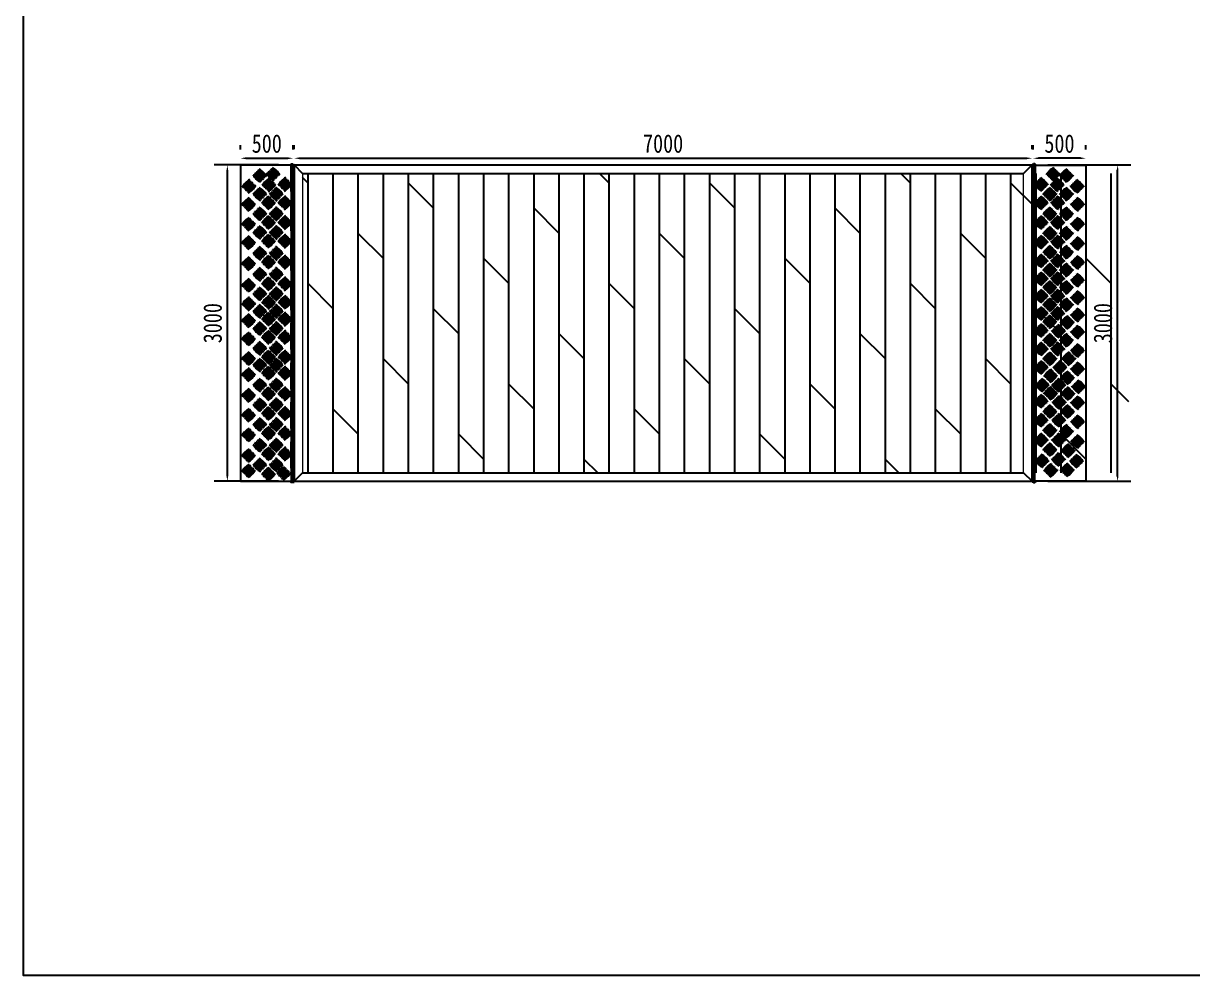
# Model space of a CAD drawing. Header units: millimetres. Extents: x -2018967 to 3675, y -751 to 1571936.
# Drawn here: x -1166477 to -1155385, y 1428198 to 1437229 of the extents above; entities that cross this region are included whole.
import ezdxf

# ---------------------------------------------------------------- set-up
doc = ezdxf.new("R2010")
doc.units = ezdxf.units.MM
doc.header["$LTSCALE"] = 1000
doc.linetypes.add('DASHED2', pattern=[0.375, 0.25, -0.125])
doc.layers.get('0').update_dxf_attribs({"linetype": 'CONTINUOUS'})
doc.layers.get('DEFPOINTS').update_dxf_attribs({"linetype": 'CONTINUOUS'})
doc.layers.add('木地板', color=32, linetype='CONTINUOUS')
doc.styles.add('黑体', font='simhei.ttf', dxfattribs={"width": 0.8})
doc.dimstyles.new('W&&50', dxfattribs={"dimtxt": 175, "dimasz": 50, "dimexe": 125, "dimexo": 150, "dimgap": 50, "dimtad": 1, "dimdec": 0, "dimzin": 0, "dimdsep": 46, "dimtxsty": '黑体', "dimcen": 0.09, "dimclrd": 1, "dimclre": 1, "dimclrt": 7, "dimazin": 2, "dimtfac": 1, "dimtdec": 0, "dimtix": 1, "dimtmove": 2, "dimatfit": 3, "dimfxl": 100, "dimtolj": 1, "dimtzin": 0, "dimarcsym": 0})

# ---------------------------------------------------------------- blocks, each defined once
blk = doc.blocks.new('*U64')
for centre, start, end in [((175, 0), 164.0608, 195.9392), ((-175, 0), 344.0608, 15.9392)]:
    blk.add_arc(centre, 182, start, end)
blk = doc.blocks.new('*U65')
at = {"color": 0, "linetype": 'ByBlock', "lineweight": -2}
for p in [(0, 0), (20, 0), (40, 0), (60, 0), (80, 0)]:
    blk.add_blockref('*U64', p, dxfattribs=at)
blk = doc.blocks.new('*U66')
for centre, start, end in [((175, 0), 164.0608, 195.9392), ((-175, 0), 344.0608, 15.9392)]:
    blk.add_arc(centre, 182, start, end)
blk = doc.blocks.new('*U67')
at = {"color": 0, "linetype": 'ByBlock', "lineweight": -2}
for p in [(0, 0), (20, 0), (40, 0), (60, 0), (80, 0)]:
    blk.add_blockref('*U66', p, dxfattribs=at)
blk = doc.blocks.new('*U68')
for centre, start, end in [((175, 0), 164.0608, 195.9392), ((-175, 0), 344.0608, 15.9392)]:
    blk.add_arc(centre, 182, start, end)
blk = doc.blocks.new('*U69')
at = {"color": 0, "linetype": 'ByBlock', "lineweight": -2}
for p in [(0, 0), (20, 0), (40, 0), (60, 0), (80, 0)]:
    blk.add_blockref('*U68', p, dxfattribs=at)
blk = doc.blocks.new('*U70')
for centre, start, end in [((175, 0), 164.0608, 195.9392), ((-175, 0), 344.0608, 15.9392)]:
    blk.add_arc(centre, 182, start, end)
blk = doc.blocks.new('*U71')
at = {"color": 0, "linetype": 'ByBlock', "lineweight": -2}
for p in [(0, 0), (20, 0), (40, 0), (60, 0), (80, 0)]:
    blk.add_blockref('*U70', p, dxfattribs=at)
blk = doc.blocks.new('*D104')
at = {"color": 1, "lineweight": -2, "transparency": 16777216}
for p, q in [((-1164058, 1435886), (-1164667, 1435886)), ((-1164542, 1432936), (-1164542, 1435836)), ((-1164058, 1432886), (-1164667, 1432886))]:
    blk.add_line(p, q, dxfattribs=at)
at = {"color": 1, "transparency": 16777216}
for points in [[(-1164550, 1435836), (-1164534, 1435836), (-1164542, 1435886)], [(-1164550, 1432936), (-1164534, 1432936), (-1164542, 1432886)]]:
    blk.add_solid(points, dxfattribs=at)
at = {"layer": 'DEFPOINTS', "color": 0, "transparency": 16777216}
for p in [(-1164542, 1435886), (-1163908, 1435886), (-1163908, 1432886)]:
    blk.add_point(p, dxfattribs=at)
at = {"color": 7, "transparency": 16777216, "insert": (-1164681, 1434386), "char_height": 175, "attachment_point": 5, "rotation": 90, "style": '黑体'}
blk.add_mtext('\\A1;3000', dxfattribs=at)
blk = doc.blocks.new('*U73')
at = {"color": 8, "linetype": 'Continuous'}
for p, q in [((-1, 2), (-3, 1)), ((0, 2), (0, -2)), ((-1, -2), (-3, -1))]:
    blk.add_line(p, q, dxfattribs=at)
at = {"color": 7, "linetype": 'Continuous'}
for p, q in [((24, 2), (0, 2)), ((0, 0), (26, 0)), ((24, 2), (24, 0)), ((26, -2), (26, 0)), ((0, -2), (26, -2))]:
    blk.add_line(p, q, dxfattribs=at)
for centre, radius, start, end in [((-4, 0), 3.7, 41.3178, 318.6822), ((-4, 0), 1.85, 41.3178, 318.6822), ((0, 4), 3.59, 221.3178, 270), ((0, -4), 3.59, 90, 138.6822), ((0, 4), 1.74, 221.3178, 270), ((0, -4), 1.74, 90, 138.6822)]:
    blk.add_arc(centre, radius, start, end, dxfattribs=at)
blk = doc.blocks.new('*D79')
at = {"color": 1, "lineweight": -2, "transparency": 16777216}
for p, q in [((-1164418, 1436033), (-1164418, 1436075)), ((-1163918, 1436033), (-1163918, 1436075)), ((-1164368, 1435950), (-1163968, 1435950))]:
    blk.add_line(p, q, dxfattribs=at)
at = {"color": 1, "transparency": 16777216}
for points in [[(-1164368, 1435958), (-1164368, 1435941), (-1164418, 1435950)], [(-1163968, 1435958), (-1163968, 1435941), (-1163918, 1435950)]]:
    blk.add_solid(points, dxfattribs=at)
at = {"layer": 'DEFPOINTS', "color": 0, "transparency": 16777216}
for p in [(-1163918, 1435950), (-1164418, 1435883), (-1163918, 1435883)]:
    blk.add_point(p, dxfattribs=at)
at = {"color": 7, "transparency": 16777216, "insert": (-1164168, 1436088), "char_height": 175, "attachment_point": 5, "style": '黑体'}
blk.add_mtext('\\A1;500', dxfattribs=at)
blk = doc.blocks.new('*D105')
at = {"color": 1, "lineweight": -2, "transparency": 16777216}
for p, q in [((-1163908, 1436036), (-1163908, 1436075)), ((-1156908, 1436036), (-1156908, 1436075)), ((-1163858, 1435950), (-1156958, 1435950))]:
    blk.add_line(p, q, dxfattribs=at)
at = {"color": 1, "transparency": 16777216}
for points in [[(-1163858, 1435958), (-1163858, 1435941), (-1163908, 1435950)], [(-1156958, 1435958), (-1156958, 1435941), (-1156908, 1435950)]]:
    blk.add_solid(points, dxfattribs=at)
at = {"layer": 'DEFPOINTS', "color": 0, "transparency": 16777216}
for p in [(-1156908, 1435950), (-1163908, 1435886), (-1156908, 1435886)]:
    blk.add_point(p, dxfattribs=at)
at = {"color": 7, "transparency": 16777216, "insert": (-1160408, 1436088), "char_height": 175, "attachment_point": 5, "style": '黑体'}
blk.add_mtext('\\A1;7000', dxfattribs=at)
blk = doc.blocks.new('*D85')
at = {"color": 1, "lineweight": -2, "transparency": 16777216}
for p, q in [((-1156758, 1435886), (-1155971, 1435886)), ((-1156096, 1432936), (-1156096, 1435836)), ((-1156758, 1432886), (-1155971, 1432886))]:
    blk.add_line(p, q, dxfattribs=at)
at = {"color": 1, "transparency": 16777216}
for points in [[(-1156105, 1435836), (-1156088, 1435836), (-1156096, 1435886)], [(-1156105, 1432936), (-1156088, 1432936), (-1156096, 1432886)]]:
    blk.add_solid(points, dxfattribs=at)
at = {"layer": 'DEFPOINTS', "color": 0, "transparency": 16777216}
for p in [(-1156908, 1435886), (-1156096, 1435886), (-1156908, 1432886)]:
    blk.add_point(p, dxfattribs=at)
at = {"color": 7, "transparency": 16777216, "insert": (-1156235, 1434386), "char_height": 175, "attachment_point": 5, "rotation": 90, "style": '黑体'}
blk.add_mtext('\\A1;3000', dxfattribs=at)
blk = doc.blocks.new('*D86')
at = {"color": 1, "lineweight": -2, "transparency": 16777216}
for p, q in [((-1156898, 1436033), (-1156898, 1436075)), ((-1156398, 1436033), (-1156398, 1436075)), ((-1156448, 1435950), (-1156848, 1435950))]:
    blk.add_line(p, q, dxfattribs=at)
at = {"color": 1, "transparency": 16777216}
for points in [[(-1156848, 1435958), (-1156848, 1435941), (-1156898, 1435950)], [(-1156448, 1435958), (-1156448, 1435941), (-1156398, 1435950)]]:
    blk.add_solid(points, dxfattribs=at)
at = {"layer": 'DEFPOINTS', "color": 0, "transparency": 16777216}
for p in [(-1156898, 1435950), (-1156898, 1435883), (-1156398, 1435883)]:
    blk.add_point(p, dxfattribs=at)
at = {"color": 7, "transparency": 16777216, "insert": (-1156648, 1436088), "char_height": 175, "attachment_point": 5, "style": '黑体'}
blk.add_mtext('\\A1;500', dxfattribs=at)

msp = doc.modelspace()

# ---------------------------------------------------------------- hatches: boundary and pattern name
at = {"layer": '木地板', "ltscale": 500}
h = msp.add_hatch(dxfattribs=at)
h.set_pattern_fill('DOLMIT', color=256, scale=300, angle=90, style=0)
h.set_pattern_definition([(90, (-1337843.75, 1325938.73), (-238.12262, 1e-14), []), (135, (-1337843.75, 1325938.7), (-476.245, -476.245), [336.7564, -673.512])])
h.paths.add_polyline_path([(-1155988.3, 1432966.4), (-1155988.3, 1435806.4), (-1163828.3, 1435806.4), (-1163828.3, 1432966.4)])

# ---------------------------------------------------------------- linework, layer by layer
at = {"color": 3}
for p, q in [((-1163908.3, 1435886.4), (-1156908.3, 1435886.4)), ((-1163908.3, 1435886.4), (-1163908.3, 1432886.4)), ((-1163908.3, 1435886.4), (-1163828.3, 1435806.4)), ((-1156988.3, 1435806.4), (-1156908.3, 1435886.4)), ((-1156908.3, 1432886.4), (-1156908.3, 1435886.4)), ((-1156908.3, 1435886.4), (-1156908.3, 1432886.4)), ((-1163828.3, 1435806.4), (-1156988.3, 1435806.4)), ((-1163908.3, 1432886.4), (-1163828.3, 1432966.4)), ((-1163828.3, 1432966.4), (-1156988.3, 1432966.4)), ((-1156988.3, 1432966.4), (-1156908.3, 1432886.4)), ((-1163908.3, 1432886.4), (-1156908.3, 1432886.4))]:
    msp.add_line(p, q, dxfattribs=at)
at = {"color": 3, "lineweight": 5}
for p, q in [((-1163828.3, 1435806.4), (-1163828.3, 1432966.4)), ((-1156988.3, 1432966.4), (-1156988.3, 1435806.4))]:
    msp.add_line(p, q, dxfattribs=at)
at = {"color": 2}
msp.add_lwpolyline([(-1166477.2, 1446259.5), (-1146916.6, 1446259.5), (-1146916.6, 1428198.1), (-1166477.2, 1428198.1)], close=True, dxfattribs=at)
for points in [[(-1164418.3, 1432888.4), (-1163918.3, 1432888.4), (-1163918.3, 1435883.4), (-1164418.3, 1435883.4)], [(-1156398.3, 1432888.4), (-1156898.3, 1432888.4), (-1156898.3, 1435883.4), (-1156398.3, 1435883.4)]]:
    msp.add_lwpolyline(points, close=True)
at = {"linetype": 'DASHED2'}
for points in [[(-1163938.3, 1432886.4), (-1163918.3, 1432886.4), (-1163918.3, 1435885.4), (-1163938.3, 1435885.4)], [(-1156878.3, 1432886.4), (-1156898.3, 1432886.4), (-1156898.3, 1435885.4), (-1156878.3, 1435885.4)], [(-1156878.3, 1432886.4), (-1156898.3, 1432886.4), (-1156898.3, 1435885.4), (-1156878.3, 1435885.4)]]:
    msp.add_lwpolyline(points, close=True, dxfattribs=at)
at = {"color": 4}
for points in [[(-1163922.3, 1435895.4), (-1163922.3, 1432875), (-1163934.3, 1432875), (-1163934.3, 1435895.4)], [(-1156894.3, 1435895.4), (-1156894.3, 1432875), (-1156882.3, 1432875), (-1156882.3, 1435895.4)], [(-1156894.3, 1435895.4), (-1156894.3, 1432875), (-1156882.3, 1432875), (-1156882.3, 1435895.4)]]:
    msp.add_lwpolyline(points, close=True, dxfattribs=at)

# ---------------------------------------------------------------- block references
for name, p, rotation in [('*U67', (-1164262.9, 1435756.9), 44.99999999962338), ('*U69', (-1164136.6, 1435771.5), 44.99999999962338), ('*U73', (-1156882.3, 1435889.8), 180), ('*U73', (-1156882.3, 1435889.8), 180), ('*U71', (-1164308.3, 1435655.4), 135.0000000003765), ('*U71', (-1164119.3, 1435670), 135.0000000003765), ('*U65', (-1163966.9, 1435674.2), 135.0000000003765), ('*U67', (-1164262.9, 1435582), 44.99999999962338), ('*U69', (-1164106.2, 1435582), 44.99999999962338), ('*U71', (-1164312.6, 1435484.7), 135.0000000003765), ('*U67', (-1164262.9, 1435394.6), 44.99999999962338), ('*U71', (-1164123.6, 1435499.3), 135.0000000003765), ('*U69', (-1164106.2, 1435394.6), 44.99999999962338), ('*U65', (-1163966.9, 1435499.3), 135.0000000003765), ('*U71', (-1164312.6, 1435297.3), 135.0000000003765), ('*U71', (-1164123.6, 1435311.9), 135.0000000003765), ('*U65', (-1163966.9, 1435311.9), 135.0000000003765), ('*U67', (-1164262.9, 1435218.2), 44.99999999962338), ('*U69', (-1164106.2, 1435218.2), 44.99999999962338), ('*U71', (-1164312.6, 1435120.9), 135.0000000003765), ('*U71', (-1164123.6, 1435135.5), 135.0000000003765), ('*U65', (-1163966.9, 1435135.5), 135.0000000003765), ('*U67', (-1164262.9, 1435019.7), 44.99999999962338), ('*U69', (-1164106.2, 1435019.7), 44.99999999962338), ('*U71', (-1164312.6, 1434921.8), 135.0000000003765), ('*U71', (-1164123.6, 1434936.4), 135.0000000003765), ('*U65', (-1163966.9, 1434936.4), 135.0000000003765), ('*U67', (-1164262.9, 1434820.6), 44.99999999962338), ('*U71', (-1164123.6, 1434731.3), 135.0000000003765), ('*U69', (-1164106.2, 1434820.6), 44.99999999962338), ('*U65', (-1163966.9, 1434731.3), 135.0000000003765), ('*U71', (-1164312.6, 1434716.8), 135.0000000003765), ('*U67', (-1164262.9, 1434635.9), 44.99999999962338), ('*U69', (-1164106.2, 1434635.9), 44.99999999962338), ('*U71', (-1164311.4, 1434540.9), 135.0000000003765), ('*U71', (-1164122.4, 1434555.5), 135.0000000003765), ('*U65', (-1163965.7, 1434555.5), 135.0000000003765), ('*U67', (-1164262.9, 1434469.9), 44.99999999962338), ('*U71', (-1164123.6, 1434396), 135.0000000003765), ('*U69', (-1164106.2, 1434469.9), 44.99999999962338), ('*U65', (-1163966.9, 1434396), 135.0000000003765), ('*U71', (-1164312.6, 1434381.4), 135.0000000003765), ('*U67', (-1164262.9, 1434306.2), 44.99999999962338), ('*U69', (-1164106.2, 1434306.2), 44.99999999962338), ('*U71', (-1164312.6, 1434208.9), 135.0000000003765), ('*U71', (-1164123.6, 1434223.5), 135.0000000003765), ('*U65', (-1163966.9, 1434223.5), 135.0000000003765), ('*U67', (-1164262.9, 1434118.8), 44.99999999962338), ('*U69', (-1164106.2, 1434118.8), 44.99999999962338), ('*U71', (-1164312.6, 1434021.5), 135.0000000003765), ('*U67', (-1164262.9, 1433960.3), 44.99999999962338), ('*U71', (-1164123.6, 1434036), 135.0000000003765), ('*U69', (-1164106.2, 1433960.3), 44.99999999962338), ('*U65', (-1163966.9, 1434036), 135.0000000003765), ('*U71', (-1164312.6, 1433868.7), 135.0000000003765), ('*U71', (-1164123.6, 1433883.3), 135.0000000003765), ('*U65', (-1163966.9, 1433883.3), 135.0000000003765), ('*U67', (-1164262.9, 1433770.6), 44.99999999962338), ('*U69', (-1164106.2, 1433770.6), 44.99999999962338), ('*U71', (-1164312.6, 1433673.3), 135.0000000003765), ('*U71', (-1164123.6, 1433687.9), 135.0000000003765), ('*U65', (-1163966.9, 1433687.9), 135.0000000003765), ('*U67', (-1164262.9, 1433583.2), 44.99999999962338), ('*U69', (-1164106.2, 1433583.2), 44.99999999962338), ('*U71', (-1164312.6, 1433485.8), 135.0000000003765), ('*U67', (-1164262.9, 1433395.7), 44.99999999962338), ('*U71', (-1164123.6, 1433500.4), 135.0000000003765), ('*U69', (-1164106.2, 1433395.7), 44.99999999962338), ('*U65', (-1163966.9, 1433500.4), 135.0000000003765), ('*U71', (-1164312.6, 1433298.4), 135.0000000003765), ('*U71', (-1164123.6, 1433313), 135.0000000003765), ('*U65', (-1163966.9, 1433313), 135.0000000003765), ('*U67', (-1164262.9, 1433200.1), 44.99999999962311), ('*U69', (-1164106.2, 1433200.1), 44.99999999962311), ('*U71', (-1164312.6, 1433102.8), 135.0000000003769), ('*U71', (-1164123.6, 1433117.4), 135.0000000003769), ('*U65', (-1163966.9, 1433117.4), 135.0000000003769), ('*U71', (-1164312.6, 1432957.2), 135.0000000003769), ('*U67', (-1164262.9, 1433012.7), 44.99999999962311), ('*U69', (-1164106.2, 1433012.7), 44.99999999962311), ('*U71', (-1164123.6, 1432924.7), 135.0000000003769), ('*U65', (-1163978.3, 1432931.8), 135.0000000003769)]:
    msp.add_blockref(name, p, dxfattribs=dict(rotation=rotation))
at = {"xscale": -1}
for name, p, rotation in [('*U73', (-1163934.3, 1435889.8), 180), ('*U69', (-1156680, 1435771.5), 315.0000000003766), ('*U67', (-1156553.7, 1435756.9), 315.0000000003766), ('*U65', (-1156849.8, 1435674.2), 224.9999999996235), ('*U71', (-1156697.3, 1435670), 224.9999999996235), ('*U71', (-1156508.3, 1435655.4), 224.9999999996235), ('*U69', (-1156710.5, 1435582), 315.0000000003766), ('*U67', (-1156553.7, 1435582), 315.0000000003766), ('*U65', (-1156849.8, 1435499.3), 224.9999999996235), ('*U69', (-1156710.5, 1435394.6), 315.0000000003766), ('*U71', (-1156693, 1435499.3), 224.9999999996235), ('*U67', (-1156553.7, 1435394.6), 315.0000000003766), ('*U71', (-1156504.1, 1435484.7), 224.9999999996235), ('*U65', (-1156849.8, 1435311.9), 224.9999999996235), ('*U71', (-1156693, 1435311.9), 224.9999999996235), ('*U71', (-1156504.1, 1435297.3), 224.9999999996235), ('*U69', (-1156710.5, 1435209.3), 315.0000000003766), ('*U67', (-1156553.7, 1435209.3), 315.0000000003766), ('*U65', (-1156849.8, 1435126.6), 224.9999999996235), ('*U71', (-1156693, 1435126.6), 224.9999999996235), ('*U71', (-1156504.1, 1435112), 224.9999999996235), ('*U65', (-1156849.8, 1434947.7), 224.9999999996235), ('*U69', (-1156710.5, 1435030.4), 315.0000000003766), ('*U71', (-1156693, 1434947.7), 224.9999999996235), ('*U67', (-1156553.7, 1435030.4), 315.0000000003766), ('*U69', (-1156710.5, 1434861.8), 315.0000000003766), ('*U67', (-1156553.7, 1434861.8), 315.0000000003766), ('*U71', (-1156504.1, 1434933.1), 224.9999999996235), ('*U65', (-1156849.8, 1434779.1), 224.9999999996235), ('*U71', (-1156693, 1434779.1), 224.9999999996235), ('*U71', (-1156504.1, 1434764.5), 224.9999999996235), ('*U65', (-1156849.8, 1434613.8), 224.9999999996235), ('*U69', (-1156710.5, 1434696.5), 315.0000000003766), ('*U71', (-1156693, 1434613.8), 224.9999999996235), ('*U67', (-1156553.7, 1434696.5), 315.0000000003766), ('*U69', (-1156710.5, 1434532.6), 315.0000000003766), ('*U67', (-1156553.7, 1434532.6), 315.0000000003766), ('*U71', (-1156504.1, 1434599.2), 224.9999999996235), ('*U65', (-1156849.8, 1434449.9), 224.9999999996235), ('*U71', (-1156693, 1434449.9), 224.9999999996235), ('*U71', (-1156504.1, 1434435.3), 224.9999999996235), ('*U65', (-1156849.8, 1434287.9), 224.9999999996235), ('*U69', (-1156710.5, 1434370.7), 315.0000000003766), ('*U71', (-1156685.4, 1434282.5), 224.9999999996235), ('*U67', (-1156546.1, 1434365.2), 315.0000000003766), ('*U69', (-1156710.5, 1434195.4), 315.0000000003766), ('*U67', (-1156553.7, 1434195.4), 315.0000000003766), ('*U71', (-1156504.1, 1434273.4), 224.9999999996235), ('*U65', (-1156849.8, 1434112.7), 224.9999999996235), ('*U71', (-1156693, 1434112.7), 224.9999999996235), ('*U71', (-1156504.1, 1434098.1), 224.9999999996235), ('*U69', (-1156710.5, 1434020.5), 315.0000000003766), ('*U67', (-1156532.2, 1434020.5), 315.0000000003766), ('*U65', (-1156849.8, 1433937.7), 224.9999999996235), ('*U69', (-1156703.6, 1433858.7), 315.0000000003766), ('*U71', (-1156671.5, 1433937.7), 224.9999999996235), ('*U67', (-1156543.4, 1433839.7), 315.0000000003766), ('*U71', (-1156504.1, 1433923.1), 224.9999999996235), ('*U65', (-1156840.4, 1433769.7), 224.9999999996235), ('*U71', (-1156683.7, 1433769.7), 224.9999999996235), ('*U71', (-1156494.7, 1433755.1), 224.9999999996235), ('*U65', (-1156849.8, 1433617.7), 224.9999999996235), ('*U69', (-1156703.6, 1433692.7), 315.0000000003766), ('*U67', (-1156539.9, 1433689.3), 315.0000000003766), ('*U69', (-1156710.5, 1433519.7), 315.0000000003766), ('*U71', (-1156679.2, 1433606.5), 224.9999999996235), ('*U67', (-1156543.4, 1433519.7), 315.0000000003766), ('*U71', (-1156504.1, 1433603.1), 224.9999999996235), ('*U65', (-1156849.8, 1433437), 224.9999999996235), ('*U71', (-1156682.7, 1433437), 224.9999999996235), ('*U71', (-1156504.1, 1433422.4), 224.9999999996235), ('*U69', (-1156710.5, 1433340.8), 315.0000000003766), ('*U67', (-1156553.7, 1433332.2), 315.0000000003766), ('*U65', (-1156849.8, 1433249.5), 224.9999999996235), ('*U71', (-1156683.6, 1433249.5), 224.9999999996235), ('*U71', (-1156504.1, 1433234.9), 224.9999999996235), ('*U69', (-1156710.5, 1433158.5), 315.0000000003769), ('*U71', (-1156686.2, 1433065.5), 224.9999999996231), ('*U67', (-1156537.4, 1433148.2), 315.0000000003769), ('*U65', (-1156842, 1433051.8), 224.9999999996231), ('*U69', (-1156702.7, 1432962.1), 315.0000000003769), ('*U67', (-1156546, 1432965.5), 315.0000000003769), ('*U71', (-1156514.1, 1433048.8), 224.9999999996231)]:
    msp.add_blockref(name, p, dxfattribs=dict(at, rotation=rotation))
msp.add_blockref('*U73', (-1163934.3, 1432881.2))
msp.add_blockref('*U73', (-1156882.3, 1432881.2), dxfattribs=at)
msp.add_blockref('*U73', (-1156882.3, 1432881.2), dxfattribs=at)

# ---------------------------------------------------------------- dimensions: what is measured, and where the dimension line sits
for p1, p2, distance, picture, middle in [((-1164418.3, 1435883.4), (-1163918.3, 1435883.4), 66.4, '*D79', (-1164168.3, 1436088.2)), ((-1156398.3, 1435883.4), (-1156898.3, 1435883.4), -66.4, '*D86', (-1156648.3, 1436088.2))]:
    dim = msp.add_aligned_dim(p1=p1, p2=p2, distance=distance, dimstyle='W&&50')
    dim.commit()
    dim.dimension.update_dxf_attribs({"geometry": picture, "text_midpoint": middle})
dim = msp.add_linear_dim(base=(-1156908.3, 1435949.7), p1=(-1163908.3, 1435886.4), p2=(-1156908.3, 1435886.4), dimstyle='W&&50')
dim.commit()
dim.dimension.update_dxf_attribs({"geometry": '*D105', "text_midpoint": (-1160408.3, 1436088.2)})
for base, p1, p2, picture, middle in [((-1164542.1, 1435886.4), (-1163908.3, 1432886.4), (-1163908.3, 1435886.4), '*D104', (-1164680.6, 1434386.4)), ((-1156096.4, 1435886.4), (-1156908.3, 1432886.4), (-1156908.3, 1435886.4), '*D85', (-1156234.9, 1434386.4))]:
    dim = msp.add_linear_dim(base=base, p1=p1, p2=p2, angle=90, dimstyle='W&&50')
    dim.commit()
    dim.dimension.update_dxf_attribs({"geometry": picture, "text_midpoint": middle})

doc.saveas('drawing.dxf')
